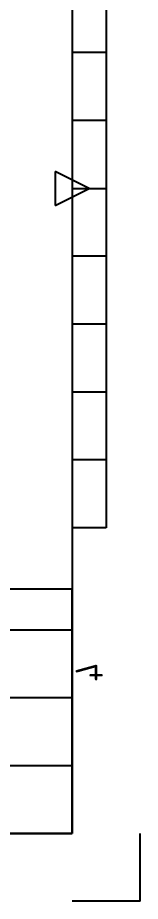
# Model space of a CAD drawing. Header units: millimetres. Extents: x 5689 to 14937, y -1241 to 772.
# Drawn here: x 14469.3 to 14528.4, y -1003.5 to -576.9 of the extents above; entities that cross this region are included whole.
import ezdxf
from ezdxf.enums import TextEntityAlignment as Align

# ---------------------------------------------------------------- set-up
doc = ezdxf.new("R2010")
doc.units = ezdxf.units.MM
doc.header["$LTSCALE"] = 3
for name, color, linetype in [('FRAME 050', 6, 'Continuous'), ('FRAME 070', 5, 'Continuous'), ('FRAME 200', 8, 'Continuous')]:
    doc.layers.add(name, color=color, linetype=linetype)
doc.styles.add('ISO Proportional', font='isocp.shx')

msp = doc.modelspace()

# ---------------------------------------------------------------- linework, layer by layer
at = {"layer": 'FRAME 050'}
for p, q in [((14511.98171, -495.36653), (14511.98171, -823.21916)), ((14511.98171, -593.72232), (14495.58908, -593.72232)), ((14511.98171, -626.50758), (14495.58908, -626.50758)), ((14503.78539, -659.29284), (14487.39276, -651.09653)), ((14487.39276, -651.09653), (14487.39276, -667.48916)), ((14487.39276, -667.48916), (14503.78539, -659.29284)), ((14495.58908, -659.29284), (14511.98171, -659.29284)), ((14511.98171, -692.07811), (14495.58908, -692.07811)), ((14511.98171, -724.86337), (14495.58908, -724.86337)), ((14511.98171, -757.64864), (14495.58908, -757.64864)), ((14511.98171, -790.4339), (14495.58908, -790.4339)), ((14511.98171, -823.21916), (14495.58908, -823.21916))]:
    msp.add_line(p, q, dxfattribs=at)
at = {"layer": 'FRAME 070'}
for p, q in [((14495.58908, -347.83284), (14495.58908, -970.75285)), ((13938.23959, -852.7259), (14495.58908, -852.7259)), ((14495.58908, -970.75285), (14495.58908, -852.7259)), ((13938.23959, -872.39706), (14495.58908, -872.39706)), ((13938.23959, -905.18232), (14495.58908, -905.18232)), ((14184.12907, -937.96759), (14495.58908, -937.96759)), ((14495.58908, -970.75285), (13587.43727, -970.75285)), ((13938.23959, -970.75285), (14495.58908, -970.75285))]:
    msp.add_line(p, q, dxfattribs=at)
at = {"layer": 'FRAME 200'}
for q in [(14528.37434, -970.75285), (14495.58908, -1003.53811)]:
    msp.add_line((14528.37434, -1003.53811), q, dxfattribs=at)

# ---------------------------------------------------------------- texts
at = {"layer": 'FRAME 050', "style": 'ISO Proportional', "text_generation_flag": 2}
msp.add_text('4', height=13.11411, rotation=90, dxfattribs=at).set_placement((14503.78539, -892.88785), align=Align.MIDDLE)

doc.saveas('drawing.dxf')
